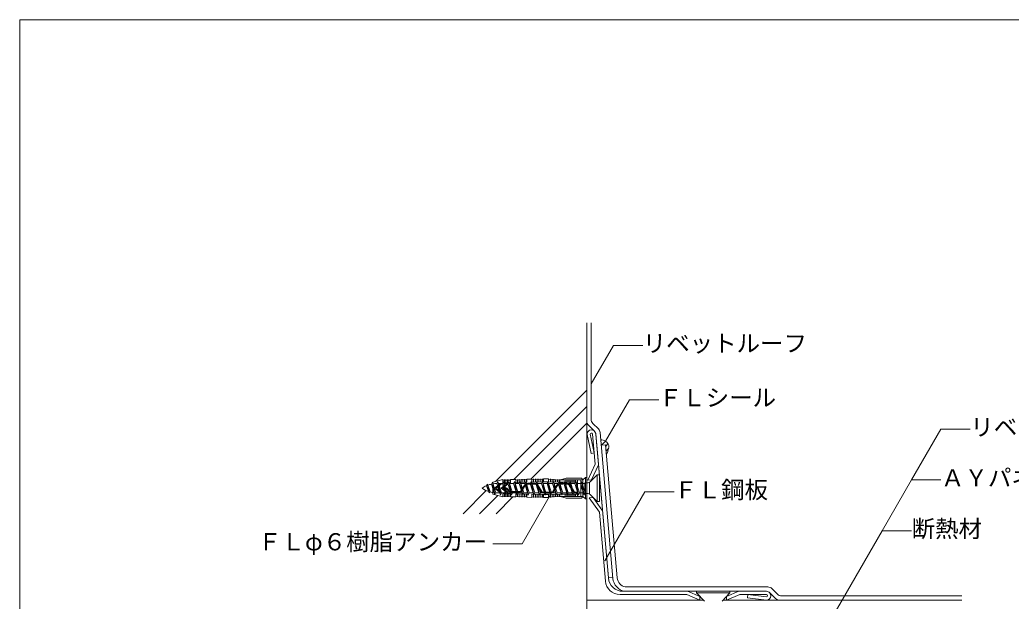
# Model space of a CAD drawing. Units: millimetres, scale not verified. Extents: x -270 to 270, y -189 to 184.
# Drawn here: x -270 to 67.9, y -14.2 to 184 of the extents above; entities that cross this region are included whole.
import ezdxf
from ezdxf.enums import TextEntityAlignment as Align

# ---------------------------------------------------------------- set-up
doc = ezdxf.new("R2010")
doc.units = ezdxf.units.MM
doc.header["$LTSCALE"] = 2
for name, color, linetype, lineweight in [('1-2_ハッチング', 4, 'Continuous', 9), ('1-4_リベットルーフ', 6, 'Continuous', 18), ('1-5_ＦＬ鋼板・ディスク', 5, 'Continuous', 18), ('1-6_アンカー類', 4, 'Continuous', 9), ('1-A_元図・躯体', 7, 'Continuous', 18), ('1-B_その他', 33, 'Continuous', 18), ('1-C_アンカー類②', 4, 'Continuous', 9), ('E-E', 7, 'Continuous', 18), ('F-F', 7, 'Continuous', 18)]:
    doc.layers.add(name, color=color, linetype=linetype, lineweight=lineweight)
doc.styles.add('ＭＳ ゴシック', font='')
doc.styles.get('ＭＳ ゴシック').set_extended_font_data('MS Gothic')

msp = doc.modelspace()

# ---------------------------------------------------------------- linework, layer by layer
at = {"layer": '1-2_ハッチング'}
for p, q in [((-70.841, 40.605), (-72.028, 40.992)), ((-71.992, 40.578), (-71.688, 40.881)), ((-71.802, 39), (-70.402, 40.399)), ((-70.323, 38.711), (-69.54, 39.494)), ((-70.18, 37.086), (-69.285, 37.981)), ((-69.703, 39.719), (-69.932, 39.991)), ((-69.545, 37.087), (-69.315, 37.866)), ((-69.621, 36.874), (-70.069, 35.813))]:
    msp.add_line(p, q, dxfattribs=at)
for centre, start, end in [((-71.463, 38.704), 40.077, 71.896), ((-71.234, 38.431), 343.592, 40.077), ((-71.463, 37.652), 337.097, 343.592)]:
    msp.add_arc(centre, 2, start, end, dxfattribs=at)
at = {"layer": '1-4_リベットルーフ'}
for p, q in [((-76.775, 47.205), (-76.775, 80.717)), ((-75.275, 47.827), (-75.275, 80.717)), ((-74.254, 43.856), (-76.189, 45.791)), ((-74.689, 46.413), (-72.807, 44.531)), ((-73.676, 42.616), (-69.4, -6.25)), ((-72.229, 43.291), (-67.881, -6.41)), ((-71.853, 38.994), (-70.362, 39.168)), ((-66.387, -6.267), (-70.362, 39.168)), ((-67.906, -6.119), (-69.4, -6.25)), ((-63.665, -9.314), (-15.087, -9.314)), ((-11.804, -11.77), (-13.673, -9.9)), ((-63.814, -10.814), (-15.709, -10.814)), ((-14.295, -11.4), (-12.425, -13.27)), ((-10.39, -12.355), (51.068, -12.355)), ((-11.011, -13.855), (51.068, -13.855))]:
    msp.add_line(p, q, dxfattribs=at)
for centre, radius, start, end in [((-73.275, 47.827), 2, 180, 225), ((-74.775, 47.205), 2, 180, 225), ((-74.221, 43.117), 2, 5, 45), ((-75.668, 42.442), 2, 5, 45), ((-62.907, -5.897), 5, 185.888, 259.546), ((-62.907, -5.897), 3.5, 186.062, 257.497), ((-15.087, -11.314), 2, 45, 90), ((-15.709, -12.814), 2, 45, 90), ((-11.011, -11.855), 2, 225, 270), ((-10.39, -10.355), 2, 225, 270)]:
    msp.add_arc(centre, radius, start, end, dxfattribs=at)
at = {"layer": '1-5_ＦＬ鋼板・ディスク'}
for p, q in [((-76.687, 42.618), (-75.324, 36.213)), ((-75.593, 42.76), (-74.248, 36.442)), ((-73.896, 32.519), (-74.795, 42.784)), ((-69.4, -6.25), (-73.699, 42.88)), ((-74.248, 36.442), (-75.324, 36.213)), ((-76.432, 27.081), (-73.896, 32.519)), ((-75.167, 27.192), (-72.775, 32.322)), ((-75.167, 27.192), (-76.432, 27.081)), ((-74.644, 21.215), (-75.909, 21.104)), ((-75.909, 21.104), (-72.468, 16.189)), ((-74.644, 21.215), (-71.398, 16.579)), ((-70.408, -7.35), (-72.468, 16.189)), ((-65.427, -11.914), (-42.724, -11.914)), ((-64.419, -10.814), (-15.519, -10.814)), ((-38.219, -13.814), (-42.724, -11.914)), ((-38.219, -12.544), (-42.429, -10.814)), ((-38.219, -12.544), (-38.219, -13.814)), ((-29.114, -12.544), (-24.903, -10.814)), ((-29.114, -13.814), (-24.609, -11.914)), ((-29.114, -12.544), (-29.114, -13.814)), ((-24.609, -11.914), (-15.519, -11.914)), ((-21.884, -11.923), (-22.019, -13.014)), ((-15.519, -13.814), (-22.019, -13.014)), ((-15.518, -12.706), (-21.884, -11.923))]:
    msp.add_line(p, q, dxfattribs=at)
for centre, radius, start, end in [((-75.193, 42.749), 1.5, 5, 185), ((-75.193, 42.749), 0.4, 5, 185), ((-64.419, -5.814), 5, 185, 270), ((-64.419, -5.814), 5, 185, 270), ((-65.427, -6.914), 5, 185, 270), ((-15.519, -12.314), 1.5, 270, 90), ((-15.519, -12.314), 0.4, 270, 90)]:
    msp.add_arc(centre, radius, start, end, dxfattribs=at)
at = {"layer": '1-6_アンカー類'}
for p, q in [((-75.579, 26.483), (-73.211, 28.85)), ((-73.211, 19.85), (-73.211, 28.85)), ((-72.471, 28.85), (-73.211, 28.85)), ((-72.471, 19.85), (-72.471, 28.85)), ((-109.676, 23.075), (-110.587, 25.746)), ((-108.943, 26.437), (-109.269, 25.715)), ((-109.269, 25.715), (-108.1, 22.035)), ((-108.1, 22.035), (-108.943, 26.437)), ((-107.771, 22.766), (-108.943, 26.437)), ((-107.091, 26.675), (-107.42, 25.948)), ((-107.42, 25.948), (-106.2, 22.021)), ((-106.2, 22.021), (-107.091, 26.675)), ((-105.52, 25.948), (-106.865, 25.948)), ((-105.191, 26.675), (-105.52, 25.948)), ((-105.52, 25.948), (-104.3, 22.021)), ((-104.3, 22.021), (-105.191, 26.675)), ((-103.62, 25.948), (-104.965, 25.948)), ((-103.292, 26.675), (-103.62, 25.948)), ((-103.62, 25.948), (-102.4, 22.021)), ((-102.4, 22.021), (-103.292, 26.675)), ((-101.72, 25.948), (-103.065, 25.948)), ((-101.392, 26.675), (-101.72, 25.948)), ((-101.72, 25.948), (-100.5, 22.021)), ((-100.5, 22.021), (-101.392, 26.675)), ((-99.817, 25.948), (-101.165, 25.948)), ((-99.49, 26.671), (-99.819, 25.945)), ((-99.819, 25.945), (-98.599, 22.018)), ((-98.599, 22.018), (-99.49, 26.671)), ((-97.921, 25.948), (-99.265, 25.948)), ((-97.592, 26.675), (-97.921, 25.948)), ((-97.921, 25.948), (-96.7, 22.021)), ((-96.7, 22.021), (-97.592, 26.675)), ((-96.021, 25.948), (-97.366, 25.948)), ((-95.692, 26.675), (-96.021, 25.948)), ((-96.021, 25.948), (-94.8, 22.021)), ((-94.8, 22.021), (-95.692, 26.675)), ((-94.121, 25.948), (-95.466, 25.948)), ((-93.792, 26.675), (-94.121, 25.948)), ((-94.121, 25.948), (-92.9, 22.021)), ((-92.9, 22.021), (-93.792, 26.675)), ((-92.218, 25.948), (-93.566, 25.948)), ((-91.889, 26.675), (-92.218, 25.948)), ((-92.218, 25.948), (-90.997, 22.021)), ((-90.997, 22.021), (-91.889, 26.675)), ((-90.315, 25.948), (-91.663, 25.948)), ((-89.986, 26.675), (-90.315, 25.948)), ((-90.315, 25.948), (-89.094, 22.021)), ((-89.094, 22.021), (-89.986, 26.675)), ((-88.414, 25.948), (-89.76, 25.948)), ((-88.085, 26.671), (-88.414, 25.945)), ((-88.414, 25.945), (-87.193, 22.018)), ((-87.193, 22.018), (-88.085, 26.671)), ((-86.515, 25.948), (-87.86, 25.948)), ((-86.186, 26.675), (-86.515, 25.948)), ((-86.515, 25.948), (-85.294, 22.021)), ((-85.294, 22.021), (-86.186, 26.675)), ((-84.612, 25.948), (-85.96, 25.948)), ((-84.283, 26.675), (-84.612, 25.948)), ((-84.612, 25.948), (-83.391, 22.021)), ((-83.391, 22.021), (-84.283, 26.675)), ((-82.709, 25.948), (-84.057, 25.948)), ((-82.382, 26.671), (-82.711, 25.945)), ((-82.711, 25.945), (-81.49, 22.018)), ((-81.49, 22.018), (-82.382, 26.671)), ((-80.812, 25.948), (-82.157, 25.948)), ((-80.483, 26.675), (-80.812, 25.948)), ((-80.812, 25.948), (-79.591, 22.021)), ((-79.591, 22.021), (-80.483, 26.675)), ((-78.912, 25.948), (-80.257, 25.948)), ((-78.583, 26.675), (-78.912, 25.948)), ((-78.912, 25.948), (-77.691, 22.021)), ((-77.691, 22.021), (-78.583, 26.675)), ((-77.471, 23.102), (-78.583, 26.675)), ((-77.471, 25.948), (-78.357, 25.948)), ((-76.286, 26.19), (-77.471, 26.19)), ((-77.471, 22.51), (-77.471, 26.19)), ((-75.871, 22.51), (-75.871, 26.19)), ((-110.004, 22.705), (-109.676, 23.075)), ((-108.1, 22.035), (-107.771, 22.766)), ((-106.427, 22.752), (-107.398, 22.752)), ((-104.527, 22.752), (-105.871, 22.752)), ((-102.627, 22.752), (-103.971, 22.752)), ((-100.727, 22.752), (-102.071, 22.752)), ((-98.827, 22.752), (-100.171, 22.752)), ((-96.927, 22.752), (-98.271, 22.752)), ((-95.027, 22.752), (-96.371, 22.752)), ((-93.127, 22.752), (-94.471, 22.752)), ((-91.224, 22.752), (-92.571, 22.752)), ((-89.321, 22.752), (-90.668, 22.752)), ((-87.421, 22.752), (-88.765, 22.752)), ((-85.521, 22.752), (-86.864, 22.752)), ((-83.618, 22.752), (-84.965, 22.752)), ((-81.718, 22.752), (-83.062, 22.752)), ((-79.818, 22.752), (-81.161, 22.752)), ((-77.919, 22.752), (-79.263, 22.752)), ((-77.691, 22.021), (-77.471, 22.51)), ((-76.286, 22.51), (-77.471, 22.51)), ((-75.579, 22.217), (-73.211, 19.85)), ((-72.471, 19.85), (-73.211, 19.85)), ((-39.366, -11.314), (-36.701, -14.17)), ((-39.366, -11.314), (-27.966, -11.314)), ((-39.344, -10.814), (-27.988, -10.814)), ((-30.632, -14.17), (-27.966, -11.314))]:
    msp.add_line(p, q, dxfattribs=at)
msp.add_lwpolyline([(-110.951, 25.181), (-110.004, 22.705), (-110.587, 25.746)], close=True, dxfattribs=at)
for points in [[(-106.2, 22.021), (-105.871, 22.752), (-107.091, 26.675)], [(-104.3, 22.021), (-103.971, 22.752), (-105.191, 26.675)], [(-102.4, 22.021), (-102.071, 22.752), (-103.292, 26.675)], [(-100.5, 22.021), (-100.171, 22.752), (-101.392, 26.675)], [(-98.599, 22.018), (-98.27, 22.748), (-99.49, 26.671)], [(-96.7, 22.021), (-96.371, 22.752), (-97.592, 26.675)], [(-94.8, 22.021), (-94.471, 22.752), (-95.692, 26.675)], [(-92.9, 22.021), (-92.571, 22.752), (-93.792, 26.675)], [(-90.997, 22.021), (-90.668, 22.752), (-91.889, 26.675)], [(-89.094, 22.021), (-88.765, 22.752), (-89.986, 26.675)], [(-87.193, 22.018), (-86.864, 22.748), (-88.085, 26.671)], [(-85.294, 22.021), (-84.965, 22.752), (-86.186, 26.675)], [(-83.391, 22.021), (-83.062, 22.752), (-84.283, 26.675)], [(-81.49, 22.018), (-81.161, 22.748), (-82.382, 26.671)], [(-79.591, 22.021), (-79.263, 22.752), (-80.483, 26.675)]]:
    msp.add_lwpolyline(points, dxfattribs=at)
for centre, radius, start, end in [((-107.231, 16.567), 9.383, 113.352, 123.951), ((-107.231, 32.134), 9.383, 236.049, 251.511), ((-107.231, 16.567), 9.383, 102.558, 110.133), ((-107.231, 16.567), 9.383, 91.153, 99.302), ((-76.286, 27.19), 1, 270, 315), ((-107.231, 32.134), 9.383, 254.901, 263.165), ((-107.231, 32.134), 9.383, 266.704, 268.981), ((-76.286, 21.51), 1, 45, 90), ((-33.666, -11.314), 5.7, 174.968, 180), ((-33.666, -11.314), 5.7, 0, 5.032)]:
    msp.add_arc(centre, radius, start, end, dxfattribs=at)
at = {"layer": '1-A_元図・躯体'}
for p, q in [((-76.775, 80.717), (-76.775, -47.855)), ((-107.903, 26.681), (-76.775, 57.809)), ((-101.577, 27.35), (-76.775, 52.152)), ((-95.802, 27.468), (-76.775, 46.495)), ((-118.955, 15.628), (-111.03, 23.554)), ((-113.299, 15.628), (-107.116, 21.811)), ((-107.642, 15.628), (-101.92, 21.35))]:
    msp.add_line(p, q, dxfattribs=at)
at = {"layer": '1-B_その他'}
msp.add_line((-30.338, -13.855), (51.068, -13.855), dxfattribs=at)
msp.add_lwpolyline([(-76.775, -22.855), (-76.775, -13.855), (-36.995, -13.855)], dxfattribs=at)
at = {"layer": '1-C_アンカー類②'}
for p, q in [((-105.375, 26.225), (-105.375, 27.35)), ((-105.375, 27.1), (-102.775, 27.1)), ((-104.825, 26.225), (-104.825, 27.275)), ((-104.325, 26.225), (-104.325, 27.275)), ((-103.825, 26.225), (-103.825, 27.275)), ((-103.325, 26.225), (-103.325, 27.275)), ((-102.775, 26.225), (-102.775, 27.35)), ((-102.775, 27.35), (-100.975, 27.35)), ((-100.975, 26.225), (-100.975, 27.35)), ((-100.975, 27.1), (-97.175, 27.275)), ((-100.375, 26.248), (-100.375, 27.362)), ((-99.775, 26.271), (-99.775, 27.373)), ((-99.175, 26.294), (-99.175, 27.384)), ((-98.575, 26.317), (-98.575, 27.395)), ((-97.975, 26.364), (-97.975, 27.405)), ((-97.475, 26.387), (-97.475, 27.414)), ((-97.175, 27.437), (-95.475, 27.475)), ((-97.175, 26.4), (-97.175, 27.437)), ((-95.475, 26.4), (-95.475, 27.475)), ((-95.475, 27.314), (-91.475, 27.414)), ((-94.875, 26.415), (-94.875, 27.482)), ((-94.275, 26.43), (-94.275, 27.497)), ((-93.675, 26.445), (-93.675, 27.512)), ((-93.075, 26.46), (-93.075, 27.527)), ((-92.475, 26.475), (-92.475, 27.542)), ((-91.875, 26.49), (-91.875, 27.557)), ((-91.475, 26.5), (-91.475, 27.575)), ((-91.475, 27.575), (-89.775, 27.575)), ((-89.775, 26.491), (-89.775, 27.575)), ((-89.775, 27.414), (-85.975, 27.079)), ((-89.175, 26.469), (-89.175, 27.514)), ((-88.575, 26.447), (-88.575, 27.461)), ((-87.975, 26.425), (-87.975, 27.408)), ((-87.375, 26.402), (-87.375, 27.355)), ((-86.775, 26.38), (-86.775, 27.302)), ((-86.175, 26.358), (-86.175, 27.25)), ((-85.975, 26.35), (-85.975, 27.24)), ((-85.975, 27.24), (-78.775, 27.24)), ((-85.675, 27.24), (-83.775, 27.74)), ((-84.175, 26.35), (-84.175, 27.24)), ((-83.775, 27.74), (-78.575, 27.74)), ((-83.575, 26.35), (-83.575, 27.24)), ((-83.075, 26.35), (-83.075, 27.24)), ((-82.575, 26.35), (-82.575, 27.24)), ((-82.075, 26.35), (-82.075, 27.24)), ((-81.575, 26.35), (-81.575, 27.24)), ((-81.075, 26.323), (-81.075, 27.24)), ((-80.575, 26.35), (-80.575, 27.24)), ((-79.875, 21.46), (-79.875, 27.24)), ((-78.775, 21.46), (-78.775, 27.24)), ((-78.775, 27.14), (-78.075, 27.14)), ((-78.075, 27.14), (-78.575, 27.74)), ((-77.225, 20.675), (-77.225, 28.025)), ((-77.225, 28.025), (-76.775, 28.025)), ((-108.275, 24.35), (-106.46, 25.747)), ((-108.275, 24.35), (-106.46, 22.954)), ((-107.775, 24.35), (-105.941, 25.761)), ((-107.775, 24.35), (-105.941, 22.94)), ((-105.972, 25.85), (-106.155, 25.85)), ((-105.975, 24.35), (-104.16, 25.747)), ((-105.975, 24.35), (-104.16, 22.954)), ((-105.475, 24.35), (-103.641, 25.761)), ((-105.475, 24.35), (-103.641, 22.94)), ((-105.375, 26.225), (-102.775, 26.225)), ((-104.775, 24.5), (-104.601, 24.5)), ((-104.775, 24.2), (-104.775, 24.5)), ((-104.775, 24.2), (-104.601, 24.2)), ((-103.672, 25.85), (-103.855, 25.85)), ((-103.761, 23.743), (-103.601, 23.495)), ((-103.509, 23.906), (-103.349, 23.658)), ((-100.975, 26.225), (-97.175, 26.4)), ((-97.972, 25.406), (-99.101, 23.658)), ((-97.72, 25.243), (-98.849, 23.495)), ((-96.88, 26), (-94.57, 26)), ((-96.88, 25.7), (-94.57, 25.7)), ((-95.475, 26.4), (-91.475, 26.5)), ((-93.73, 25.243), (-92.472, 23.295)), ((-93.478, 25.406), (-92.22, 23.458)), ((-91.475, 26.5), (-89.766, 26.491)), ((-89.775, 26.491), (-85.975, 26.35)), ((-86.972, 25.406), (-88.23, 23.458)), ((-86.72, 25.243), (-87.978, 23.295)), ((-85.975, 26.35), (-79.875, 26.35)), ((-85.88, 26), (-84.975, 26)), ((-85.88, 25.7), (-84.975, 25.7)), ((-84.975, 25.7), (-84.975, 26)), ((-84.475, 25.7), (-84.475, 26)), ((-84.475, 26), (-83.57, 26)), ((-84.475, 25.7), (-83.57, 25.7)), ((-82.73, 25.243), (-81.472, 23.295)), ((-82.478, 25.406), (-81.22, 23.458)), ((-78.775, 24.6), (-78.075, 24.6)), ((-78.775, 24.6), (-78.575, 24.35)), ((-78.775, 24.1), (-78.575, 24.35)), ((-78.775, 24.1), (-78.075, 24.1)), ((-78.575, 24.35), (-78.075, 24.6)), ((-78.075, 24.1), (-78.575, 24.35)), ((-108.775, 22.25), (-105.375, 21.35)), ((-105.972, 22.85), (-106.155, 22.85)), ((-105.375, 21.351), (-105.375, 22.475)), ((-105.375, 22.475), (-102.775, 22.475)), ((-105.375, 21.6), (-102.775, 21.6)), ((-104.825, 21.425), (-104.825, 22.475)), ((-104.325, 21.425), (-104.325, 22.475)), ((-103.672, 22.85), (-103.855, 22.85)), ((-103.825, 21.425), (-103.825, 22.475)), ((-103.325, 21.425), (-103.325, 22.475)), ((-102.775, 21.35), (-102.775, 22.475)), ((-102.775, 21.35), (-100.975, 21.35)), ((-102.509, 23.2), (-99.941, 23.2)), ((-102.509, 22.9), (-99.941, 22.9)), ((-100.975, 21.35), (-100.975, 22.475)), ((-100.975, 22.475), (-97.175, 22.3)), ((-100.975, 21.6), (-97.175, 21.514)), ((-100.375, 21.352), (-100.375, 22.452)), ((-99.775, 21.338), (-99.775, 22.429)), ((-99.175, 21.324), (-99.175, 22.406)), ((-98.575, 21.311), (-98.575, 22.383)), ((-97.975, 21.297), (-97.975, 22.337)), ((-97.475, 21.286), (-97.475, 22.322)), ((-97.175, 21.264), (-97.175, 22.3)), ((-97.175, 21.264), (-95.475, 21.225)), ((-95.475, 22.3), (-91.475, 22.2)), ((-95.475, 21.225), (-95.475, 22.3)), ((-95.475, 21.387), (-91.475, 21.287)), ((-94.875, 21.219), (-94.875, 22.285)), ((-94.275, 21.204), (-94.275, 22.254)), ((-93.675, 21.189), (-93.675, 22.255)), ((-93.075, 21.174), (-93.075, 22.24)), ((-92.475, 21.159), (-92.475, 22.225)), ((-91.875, 21.144), (-91.875, 22.21)), ((-91.475, 22.2), (-89.778, 22.209)), ((-91.475, 21.125), (-91.475, 22.2)), ((-91.475, 21.125), (-89.775, 21.125)), ((-91.38, 23), (-89.07, 23)), ((-91.38, 22.7), (-89.07, 22.7)), ((-89.778, 22.209), (-85.975, 22.35)), ((-89.775, 21.125), (-89.775, 22.209)), ((-89.775, 21.287), (-85.975, 21.622)), ((-89.175, 21.187), (-89.175, 22.232)), ((-88.575, 21.24), (-88.575, 22.254)), ((-87.975, 21.293), (-87.975, 22.276)), ((-87.375, 21.345), (-87.375, 22.298)), ((-86.775, 21.398), (-86.775, 22.321)), ((-86.175, 21.451), (-86.175, 22.349)), ((-85.975, 22.35), (-79.875, 22.35)), ((-85.975, 21.46), (-85.975, 22.35)), ((-85.975, 21.46), (-78.775, 21.46)), ((-83.775, 20.96), (-85.675, 21.46)), ((-84.175, 21.46), (-84.175, 22.35)), ((-83.575, 21.46), (-83.575, 22.35)), ((-83.075, 21.46), (-83.075, 22.35)), ((-82.575, 21.46), (-82.575, 22.35)), ((-82.075, 21.46), (-82.075, 22.35)), ((-81.575, 21.46), (-81.575, 22.35)), ((-81.075, 21.46), (-81.075, 22.35)), ((-80.575, 21.46), (-80.575, 22.35)), ((-80.38, 23), (-79.875, 23)), ((-80.38, 22.7), (-79.875, 22.7)), ((-78.775, 21.56), (-78.075, 21.56)), ((-78.075, 21.46), (-77.225, 20.675))]:
    msp.add_line(p, q, dxfattribs=at)
for points in [[(-108.775, 22.25), (-108.775, 26.45), (-105.375, 27.35)], [(-78.075, 21.46), (-78.075, 27.24), (-77.225, 28.025)], [(-77.225, 20.675), (-76.775, 20.675), (-76.775, 28.025)], [(-83.775, 20.96), (-78.575, 20.96), (-78.075, 21.56)]]:
    msp.add_lwpolyline(points, dxfattribs=at)
for centre, radius, start, end in [((-106.155, 25.35), 0.5, 90, 127.569), ((-105.972, 25.8), 0.05, 307.569, 90), ((-104.601, 23.2), 1.3, 32.858, 90), ((-104.601, 23.2), 1, 32.858, 90), ((-103.855, 25.35), 0.5, 90, 127.569), ((-103.672, 25.8), 0.05, 307.569, 90), ((-102.509, 24.2), 1, 212.858, 270), ((-99.941, 24.2), 1, 270, 327.142), ((-96.88, 24.7), 1.3, 90, 147.142), ((-96.88, 24.7), 1, 90, 147.142), ((-94.57, 24.7), 1.3, 32.858, 90), ((-94.57, 24.7), 1, 32.858, 90), ((-85.88, 24.7), 1.3, 90, 147.142), ((-85.88, 24.7), 1, 90, 147.142), ((-83.57, 24.7), 1.3, 32.858, 90), ((-83.57, 24.7), 1, 32.858, 90), ((-106.155, 23.35), 0.5, 232.431, 270), ((-105.972, 22.9), 0.05, 270, 52.431), ((-103.855, 23.35), 0.5, 232.431, 270), ((-103.672, 22.9), 0.05, 270, 52.431), ((-102.509, 24.2), 1.3, 212.858, 270), ((-99.941, 24.2), 1.3, 270, 327.142), ((-91.38, 24), 1.3, 212.858, 270), ((-91.38, 24), 1, 212.858, 270), ((-89.07, 24), 1, 270, 327.142), ((-89.07, 24), 1.3, 270, 327.142), ((-80.38, 24), 1.3, 212.858, 270), ((-80.38, 24), 1, 212.858, 270)]:
    msp.add_arc(centre, radius, start, end, dxfattribs=at)
at = {"layer": 'E-E'}
for p, q in [((-67.706, 73.033), (-75.275, 59.923)), ((-67.706, 73.033), (-57.706, 73.033)), ((33.939, 27.17), (43.939, 44.491)), ((43.939, 44.491), (53.939, 44.491)), ((-88.824, 22.705), (-98.824, 5.385)), ((-1.319, -33.897), (23.939, 9.85)), ((23.939, 9.85), (33.939, 9.85)), ((-98.824, 5.385), (-108.824, 5.385))]:
    msp.add_line(p, q, dxfattribs=at)
for points in [[(-70.402, 40.399), (-62.253, 54.515), (-52.253, 54.515)], [(23.939, 9.85), (33.939, 27.17), (43.939, 27.17)], [(-70.581, -0.435), (-56.995, 23.097), (-46.995, 23.097)]]:
    msp.add_lwpolyline(points, dxfattribs=at)
at = {"layer": 'F-F'}
msp.add_line((-270, 184), (-270, -176), dxfattribs=at)
msp.add_lwpolyline([(-270, 184), (270, 184), (270, -176), (-270, -176)], dxfattribs=at)

# ---------------------------------------------------------------- texts
at = {"layer": 'E-E', "style": 'ＭＳ ゴシック'}
for s, p in [('リベットルーフ', (-57.706, 69.033)), ('ＦＬシール', (-52.253, 50.515)), ('リベットルーフ', (53.939, 40.491)), ('ＡＹパネルＶ', (43.939, 23.17)), ('ＦＬ鋼板', (-46.995, 19.097)), ('断熱材', (33.939, 5.85)), ('ＦＬφ６樹脂アンカー', (-188.824, 1.385))]:
    msp.add_text(s, height=5.865, dxfattribs=at).set_placement(p, align=Align.BOTTOM_LEFT)

doc.saveas('drawing.dxf')
